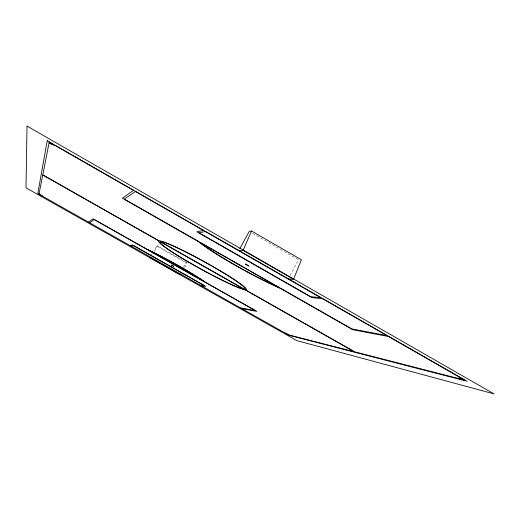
<?xml version="1.0" encoding="UTF-8"?>
<svg xmlns="http://www.w3.org/2000/svg" width="520" height="520" viewBox="0 0 520 520"><rect width="100%" height="100%" fill="white"/><g stroke="black" fill="none" stroke-linecap="round" stroke-linejoin="round"><path stroke-width="0.39" stroke-dasharray="2.6 1.95" d="M290.101 275.483L298.603 259.831L252.064 232.986M184.665 267.475L187.258 262.782L186.303 262.808L156.787 246.083L153.875 250.79M154.577 251.342L157.573 245.96L186.55 262.379M151.379 254.82L152.21 253.474M183.346 267.456L186.303 262.808M156.787 246.083L157.573 245.96"/><path stroke-width="0.78" d="M288.171 279.038L293.547 279.279L301.366 259.753L251.57 231.017L249.288 231.381L239.817 248.619M238.68 250.686L243.081 250.347L251.57 231.017M88.549 222.04L93.106 218.829L146.562 249.035A41.789 2.827 29 0 1 205.309 282.236L256.964 311.428L241.865 308.542M89.713 222.697L94.257 219.596L255.489 310.7L240.76 307.918M130.072 245.466L132.49 244.972L205.777 286.344L201.76 285.916M131.216 246.116L133.523 245.661L204.412 285.675L200.636 285.279M151.203 257.394L149.715 257.504L179.12 274.092L180.953 274.177M171.347 265.077L173.732 266.396L171.347 265.103M285.214 333.001L289.38 335.062L354.185 351.709L245.069 289.796M158.977 240.786L42.777 174.857L49.043 142.903A8.138 0.891 30.1 0 0 55.159 145.542L133.432 190.392L122.369 198.198L198.081 241.41A62.979 6.415 28.7 0 0 280.69 288.555L352.813 329.719L388.544 336.544L459.193 377.013A7.768 0.767 27.4 0 0 461.884 379.366L354.673 351.832L245.401 289.829M160.413 241.605L243.997 289.036M158.769 240.832L42.744 175L39.052 193.817L42.491 196.053M160.206 241.644L243.672 289.003M243.081 250.347L293.547 279.279M39.039 193.908L41.301 195.383M27.027 126.12L26 187.837L296.894 340.632L494 393.881L27.027 126.12M47.229 140.706L37.811 193.511L289.224 335.361L467.084 381.257L47.229 140.706M49.192 142.129L49.095 142.636A5.811 0.637 30.1 0 0 53.118 144.372L49.192 142.129M245.394 264.069L249.008 266.045L245.414 264.062M135.395 191.51L124.319 199.076L351.754 328.894L386.731 335.504L322.601 298.76L311.87 297.622L196.787 231.777L203.339 230.438L135.395 191.51M205.257 231.536L198.984 232.772L310.642 296.654L320.749 297.7L205.257 231.536M464.438 380.022L462.755 379.587A5.551 0.546 27.4 0 1 460.987 378.047L464.438 380.022M203.781 281.372L148.109 249.912A40.417 2.736 29 0 1 203.781 281.372M278.551 287.339L200.272 242.658A60.905 6.201 28.7 0 0 278.551 287.339M175.708 254.384A50.212 4.088 28.9 0 0 246.071 289.789A50.212 4.088 28.9 0 0 185.517 251.745A50.212 4.088 28.9 0 0 175.708 254.384M176.65 254.794A48.568 3.952 28.9 0 0 244.647 288.99A48.568 3.952 28.9 0 0 185.984 252.161A48.568 3.952 28.9 0 0 176.65 254.794"/></g></svg>
